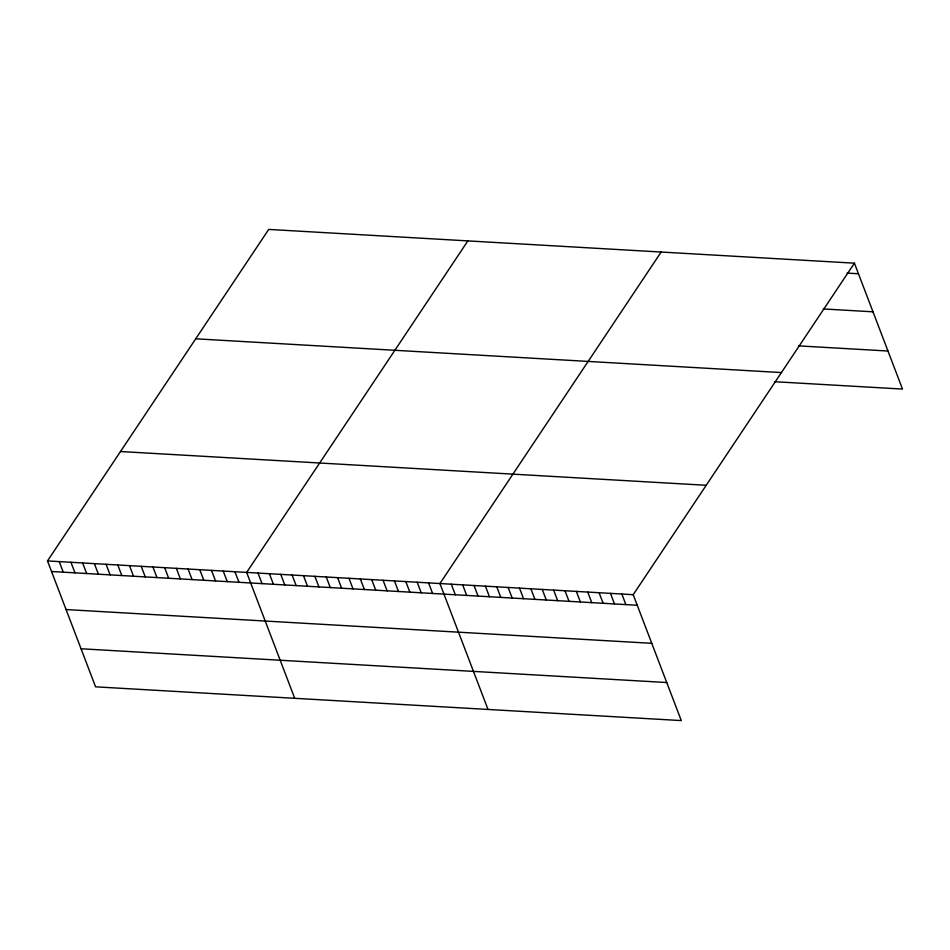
<?xml version="1.0" encoding="UTF-8"?>
<svg xmlns="http://www.w3.org/2000/svg" width="950" height="950" viewBox="0 0 950 950"><rect width="100%" height="100%" fill="white"/><g stroke="black" fill="none" stroke-linecap="round" stroke-linejoin="round"><path stroke-width="1.43" d="M854.418 263.174L633.199 594.688L681.281 720.587L95.582 686.826L47.5 560.928L268.719 229.413L854.418 263.174L902.5 389.072L774.594 381.71M467.863 240.896L246.644 572.399L294.714 698.309M661.141 252.035L439.921 583.538L488.003 709.448M847.091 273.089L858.456 273.754M823.246 308.94L872.991 311.814M798.428 345.859L887.965 351.025M195.712 338.806L781.422 372.566M120.508 451.523L706.206 485.284M47.5 560.928L633.199 594.688M51.538 571.496L637.248 605.257M66.073 609.556L651.771 643.316M81.047 648.767L666.746 682.528M621.834 594.023L625.872 604.604M610.47 593.37L614.508 603.951M599.094 592.717L603.131 603.298M587.729 592.064L591.767 602.644M576.353 591.411L580.391 601.979M564.989 590.746L569.026 601.326M553.612 590.092L557.662 600.673M542.248 589.439L546.286 600.02M530.884 588.786L534.921 599.367M519.508 588.133L523.545 598.702M508.143 587.48L512.181 598.049M496.767 586.815L500.804 597.396M485.402 586.162L489.44 596.742M474.026 585.509L478.064 596.089M462.662 584.856L466.699 595.424M451.286 584.202L455.335 594.771M428.557 582.884L432.594 593.465M417.181 582.231L421.218 592.812M405.816 581.578L409.854 592.159M394.44 580.925L398.478 591.494M383.076 580.26L387.113 590.841M371.699 579.607L375.749 590.188M360.335 578.954L364.372 589.534M348.971 578.301L353.008 588.881M337.594 577.648L341.632 588.216M326.23 576.994L330.267 587.563M314.854 576.329L318.891 586.91M303.489 575.676L307.527 586.257M292.113 575.023L296.163 585.604M280.749 574.37L284.786 584.951M269.384 573.717L273.422 584.286M258.008 573.052L262.046 583.633M234.923 571.722L238.961 582.303M223.214 571.057L227.252 581.626M211.494 570.38L215.531 580.949M199.785 569.703L203.822 580.284M188.064 569.026L192.114 579.607M176.356 568.349L180.393 578.93M164.635 567.673L168.684 578.253M152.926 566.996L156.964 577.576M141.218 566.319L145.255 576.899M129.497 565.654L133.534 576.222M117.788 564.977L121.826 575.546M106.067 564.3L110.105 574.881M94.359 563.623L98.396 574.204M82.638 562.946L86.676 573.527M70.929 562.269L74.967 572.85M59.209 561.592L63.258 572.173"/></g></svg>
